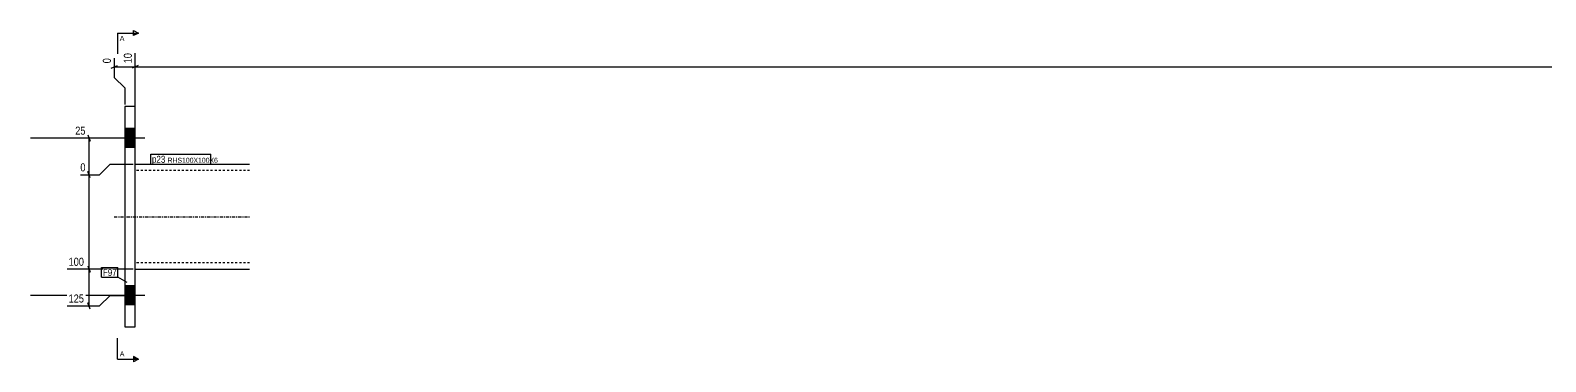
# Model space of a CAD drawing. Header units: millimetres. Extents: x 17 to 23879, y 5 to 976.
# Drawn here: x 20988 to 22434, y 5 to 321 of the extents above; entities that cross this region are included whole.
import ezdxf

# ---------------------------------------------------------------- set-up
doc = ezdxf.new("R2010")
doc.units = ezdxf.units.MM
doc.linetypes.add('DXK_LINE_DOT2', pattern=[3.9198, 1.9599, -1.9599])
doc.linetypes.add('DXK_LINE_DOT3', pattern=[5.9187, 2.979, -0.9799, 0.9799, -0.9799])
for name, color, linetype in [('MÅLSÆTNING', 7, 'Continuous'), ('STÅL', 7, 'Continuous'), ('TEKST', 7, 'Continuous')]:
    doc.layers.add(name, color=color, linetype=linetype)
doc.styles.add('Arial', font='ARIAL.TTF', dxfattribs={"height": 0.2})
doc.styles.add('Arial Narrow', font='ARIALN.TTF', dxfattribs={"height": 0.2})

msp = doc.modelspace()

# ---------------------------------------------------------------- hatches: boundary and pattern name
at = {"layer": 'STÅL', "linetype": 'Continuous'}
for points in [[(21088.2, 209), (21088.2, 227), (21078.2, 227), (21078.2, 209)], [(21088.2, 59), (21088.2, 77), (21078.2, 77), (21078.2, 59)]]:
    msp.add_hatch(color=96, dxfattribs=at).paths.add_polyline_path(points)
at = {"layer": 'TEKST', "linetype": 'Continuous'}
for points in [[(21086.5, 315.6), (21086.5, 318.1), (21091.5, 318.1)], [(21086.5, 7.3), (21086.5, 9.8), (21091.5, 7.3)]]:
    msp.add_hatch(color=30, dxfattribs=at).paths.add_polyline_path(points)

# ---------------------------------------------------------------- linework, layer by layer
at = {"layer": 'MÅLSÆTNING', "color": 7, "linetype": 'Continuous'}
for p, q in [((21068.2, 294.1), (21068.2, 275.8)), ((21088.2, 220), (21088.2, 298.9)), ((21065.2, 284.6), (21071.2, 287)), ((21068.2, 285.8), (21088.2, 285.8)), ((21068.2, 275.8), (21078.2, 265.8)), ((21091.2, 287), (21085.2, 284.6)), ((21078.2, 265.8), (21078.2, 250)), ((21076.2, 218), (21031, 218)), ((21043, 221), (21045.4, 215)), ((21044.2, 183), (21044.2, 218)), ((21054.2, 183), (21064.2, 193)), ((21054.2, 183), (21064.2, 193)), ((21064.2, 193), (21086.2, 193)), ((21064.2, 193), (21086.2, 193)), ((21035.9, 183), (21054.2, 183)), ((21035.9, 183), (21054.2, 183)), ((21045.4, 180), (21043, 186)), ((21045.4, 180), (21043, 186)), ((21044.2, 93), (21044.2, 183)), ((21086.2, 93), (21023.2, 93)), ((21086.2, 93), (21023.2, 93)), ((21043, 96), (21045.4, 90)), ((21043, 96), (21045.4, 90)), ((21044.2, 58), (21044.2, 93)), ((21023.2, 58), (21054.2, 58)), ((21045.4, 55), (21043, 61)), ((21054.2, 58), (21064.2, 68)), ((21064.2, 68), (21086.2, 68))]:
    msp.add_line(p, q, dxfattribs=at)
at = {"layer": 'STÅL', "color": 2, "linetype": 'Continuous'}
for p, q in [((21088.2, 248), (21078.2, 248)), ((21078.2, 248), (21078.2, 38)), ((21088.2, 38), (21088.2, 248)), ((21088.2, 193), (21197.4, 193)), ((21088.2, 93), (21197.4, 93)), ((21078.2, 38), (21088.2, 38))]:
    msp.add_line(p, q, dxfattribs=at)
at = {"layer": 'STÅL', "color": 96, "linetype": 'Continuous'}
for p, q in [((21097.4, 218), (20988.2, 218)), ((21088.2, 227), (21078.2, 227)), ((21088.2, 209), (21078.2, 209)), ((21088.2, 77), (21078.2, 77)), ((21097.4, 68), (20988.2, 68)), ((21088.2, 59), (21078.2, 59))]:
    msp.add_line(p, q, dxfattribs=at)
at = {"layer": 'STÅL', "color": 7, "linetype": 'DXK_LINE_DOT2'}
for p, q in [((21088.2, 93), (21088.2, 193)), ((21197.4, 187), (21088.2, 187)), ((21197.4, 99), (21088.2, 99))]:
    msp.add_line(p, q, dxfattribs=at)
at = {"layer": 'STÅL', "color": 7, "linetype": 'DXK_LINE_DOT3'}
msp.add_line((21068.2, 143), (21197.4, 143), dxfattribs=at)
at = {"layer": 'TEKST', "color": 30, "linetype": 'Continuous'}
for p, q in [((21086.5, 315.6), (21086.5, 320.6)), ((21086.5, 320.6), (21091.5, 318.1)), ((21091.5, 318.1), (21086.5, 315.6)), ((21091.5, 7.3), (21086.5, 9.8)), ((21086.5, 9.8), (21086.5, 4.8)), ((21091.5, 7.3), (21086.5, 4.8))]:
    msp.add_line(p, q, dxfattribs=at)

# ---------------------------------------------------------------- wipeouts: each hides what was drawn before it
at = {"color": 0, "linetype": 'Continuous'}
for points in [[(21078, 310.6), (21078, 315.6), (21073.5, 315.6), (21073.5, 310.6)], [(21078, 9.8), (21078, 14.8), (21073.5, 14.8), (21073.5, 9.8)]]:
    msp.add_wipeout(points, dxfattribs=at).dxf.layer = 'TEKST'

# ---------------------------------------------------------------- next in the draw order: linework, layer by layer
at = {"layer": 'TEKST', "color": 7, "linetype": 'Continuous'}
for p, q in [((21071.5, 318.1), (21091.5, 318.1)), ((21071.5, 7.3), (21071.5, 27.3)), ((21071.5, 7.3), (21091.5, 7.3))]:
    msp.add_line(p, q, dxfattribs=at)

# ---------------------------------------------------------------- next in the draw order: texts
at = {"layer": 'TEKST', "color": 3, "linetype": 'Continuous', "style": 'Arial'}
for p in [(21073.5, 310.6), (21073.5, 9.8)]:
    msp.add_text('A', height=4.78, dxfattribs=at).set_placement(p)

# ---------------------------------------------------------------- next in the draw order: wipeouts: each hides what was drawn before it
at = {"color": 0, "linetype": 'Continuous'}
for points in [[(21066.6, 295.7), (21055.4, 295.7), (21055.4, 287.6), (21066.6, 287.6)], [(21086.6, 300.5), (21075.4, 300.5), (21075.4, 287.6), (21086.6, 287.6)], [(21042.4, 219.6), (21042.4, 230.8), (21029.4, 230.8), (21029.4, 219.6)], [(21042.4, 184.6), (21042.4, 195.8), (21034.3, 195.8), (21034.3, 184.6)], [(21040.9, 94.6), (21040.9, 105.8), (21023.1, 105.8), (21023.1, 94.6)], [(21040.9, 59.6), (21040.9, 70.8), (21023.1, 70.8), (21023.1, 59.6)]]:
    msp.add_wipeout(points, dxfattribs=at).dxf.layer = 'MÅLSÆTNING'
at = {"color": 0}
for points in [[(21117, 194.4), (21117, 201.4), (21104.2, 201.4), (21104.2, 194.4)], [(21070.6, 86.5), (21070.6, 93.5), (21057.4, 93.5), (21057.4, 86.5)]]:
    msp.add_wipeout(points, dxfattribs=at).dxf.layer = 'TEKST'

# ---------------------------------------------------------------- next in the draw order: linework, layer by layer
at = {"layer": 'MÅLSÆTNING', "color": 7, "linetype": 'Continuous'}
for p, q in [((21088.2, 220), (21088.2, 298.9)), ((21091.2, 287), (21085.2, 284.6)), ((21088.2, 285.8), (23353.2, 285.8))]:
    msp.add_line(p, q, dxfattribs=at)
at = {"layer": 'TEKST', "color": 7, "linetype": 'Continuous'}
msp.add_line((21071.5, 318.1), (21071.5, 298.1), dxfattribs=at)

# ---------------------------------------------------------------- next in the draw order: texts
at = {"layer": 'MÅLSÆTNING', "color": 3, "linetype": 'Continuous', "style": 'Arial Narrow'}
for s, p in [('0', (21065, 289.2)), ('10', (21085, 289.2))]:
    msp.add_text(s, height=7.64, rotation=90.0002, dxfattribs=at).set_placement(p)
for s, p in [('25', (21031, 221.2)), ('0', (21035.9, 186.2)), ('100', (21024.7, 96.2)), ('125', (21024.7, 61.2))]:
    msp.add_text(s, height=7.64, dxfattribs=at).set_placement(p)

# ---------------------------------------------------------------- next in the draw order: wipeouts: each hides what was drawn before it
at = {"color": 0}
for points in [[(21117, 194.4), (21117, 201.4), (21104.2, 201.4), (21104.2, 194.4)], [(21070.6, 86.5), (21070.6, 93.5), (21057.4, 93.5), (21057.4, 86.5)]]:
    msp.add_wipeout(points, dxfattribs=at).dxf.layer = 'TEKST'

# ---------------------------------------------------------------- next in the draw order: linework, layer by layer
at = {"layer": 'TEKST', "color": 7, "linetype": 'Continuous'}
for p, q in [((21103, 193.2), (21103, 202.6)), ((21056.2, 94.7), (21071.8, 94.7)), ((21056.2, 85.3), (21056.2, 94.7)), ((21071.8, 85.3), (21071.8, 94.7)), ((21056.2, 85.3), (21071.8, 85.3)), ((21080.5, 80.3), (21071.8, 85.3))]:
    msp.add_line(p, q, dxfattribs=at)

# ---------------------------------------------------------------- next in the draw order: texts
at = {"layer": 'TEKST', "color": 3, "style": 'Arial Narrow'}
msp.add_text('F97', height=6.68, dxfattribs=at).set_placement((21057.4, 86.5))

# ---------------------------------------------------------------- next in the draw order: wipeouts: each hides what was drawn before it
at = {"color": 0}
msp.add_wipeout([(21159.3, 194.4), (21159.3, 199.4), (21119.1, 199.4), (21119.1, 194.4)], dxfattribs=at).dxf.layer = 'TEKST'

# ---------------------------------------------------------------- next in the draw order: wipeouts: each hides what was drawn before it
msp.add_wipeout([(21159.3, 194.4), (21159.3, 199.4), (21119.1, 199.4), (21119.1, 194.4)], dxfattribs=at).dxf.layer = 'TEKST'

# ---------------------------------------------------------------- next in the draw order: linework, layer by layer
at = {"layer": 'TEKST', "color": 7, "linetype": 'Continuous'}
for p, q in [((21103, 202.6), (21160.5, 202.6)), ((21160.5, 193.2), (21160.5, 202.6)), ((21103, 193.2), (21160.5, 193.2))]:
    msp.add_line(p, q, dxfattribs=at)

# ---------------------------------------------------------------- next in the draw order: texts
at = {"layer": 'TEKST', "color": 3, "style": 'Arial Narrow'}
for s, height, p in [('p23', 6.68, (21104.2, 194.4)), ('RHS100X100X6', 4.772, (21119.1, 194.4))]:
    msp.add_text(s, height=height, dxfattribs=at).set_placement(p)

doc.saveas('drawing.dxf')
